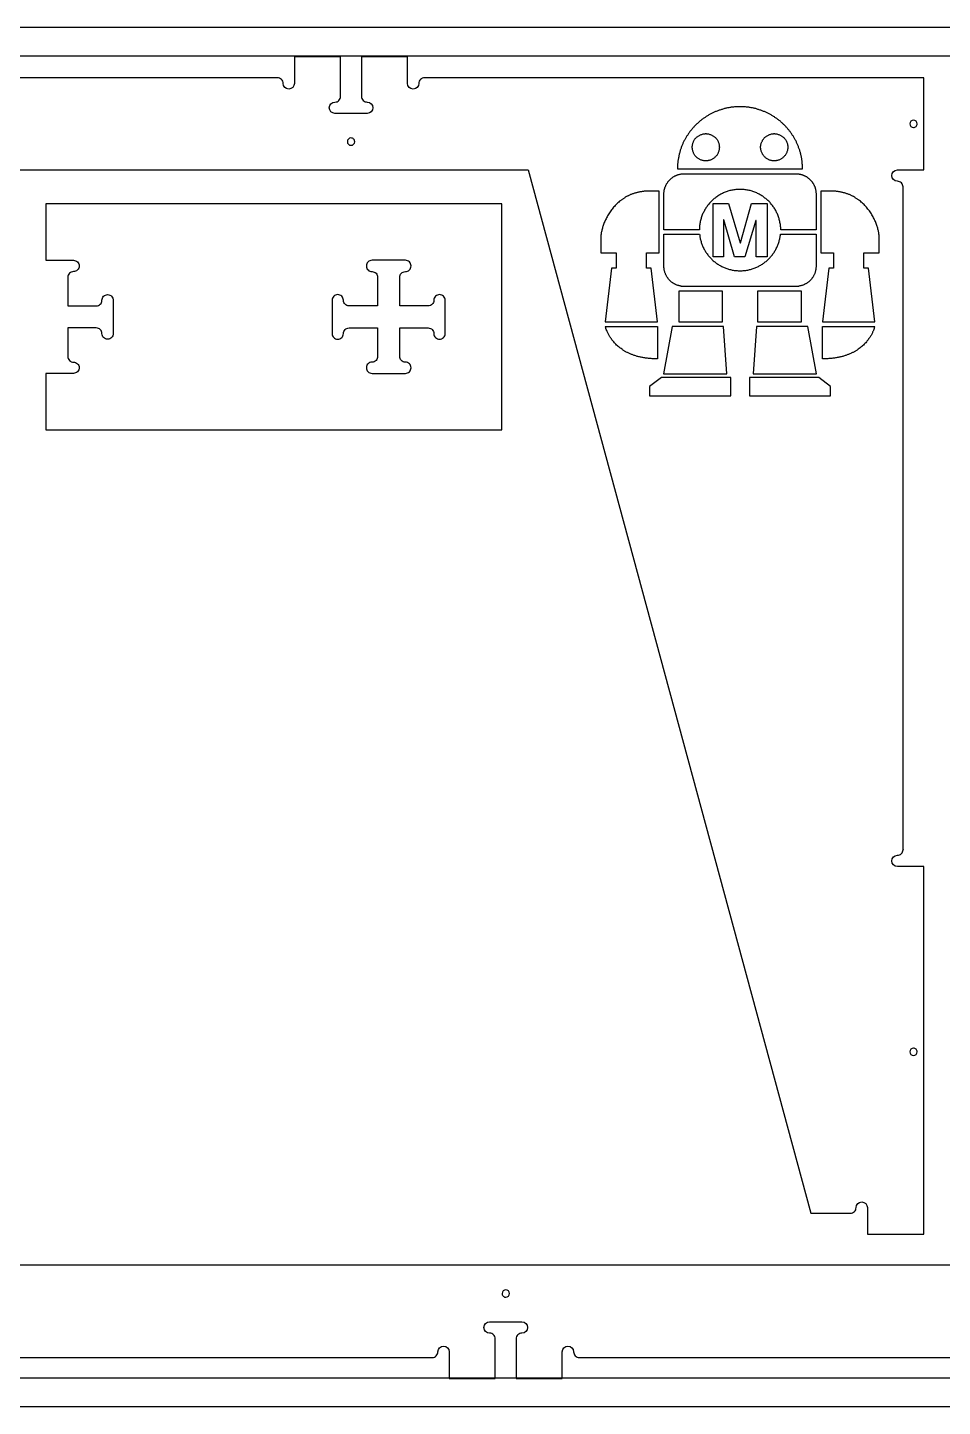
# Model space of a CAD drawing. Extents: x -2438 to 0, y -1219 to 0.
# Drawn here: x -1638 to -829, y -1219 to 0 of the extents above; entities that cross this region are included whole.
import ezdxf

# ---------------------------------------------------------------- set-up
doc = ezdxf.new("R2010")
doc.units = 0
doc.layers.add('INSIDE_CUT', color=18, linetype='CONTINUOUS')

msp = doc.modelspace()

# ---------------------------------------------------------------- linework, layer by layer
at = {"layer": 'INSIDE_CUT'}
for points in [[(-2438.4, -1219.2), (0, -1219.2), (0, 0), (-2438.4, 0)], [(-2412.2, -1193.8), (-25.4, -1193.8), (-25.4, -25.4), (-2412.2, -25.4)], [(-1008.2, -70), (-1008.9, -70), (-1009.6, -70), (-1010.3, -70), (-1011, -70.1), (-1011.7, -70.1), (-1012.4, -70.2), (-1013.1, -70.2), (-1013.8, -70.3), (-1014.5, -70.4), (-1015.2, -70.4), (-1015.9, -70.5), (-1016.6, -70.6), (-1017.3, -70.7), (-1017.9, -70.9), (-1018.6, -71), (-1019.3, -71.1), (-1020, -71.3), (-1020.6, -71.4), (-1021.3, -71.6), (-1022, -71.7), (-1022.6, -71.9), (-1023.3, -72.1), (-1023.9, -72.3), (-1024.6, -72.5), (-1025.2, -72.7), (-1025.9, -72.9), (-1026.5, -73.1), (-1027.2, -73.3), (-1027.8, -73.6), (-1028.4, -73.8), (-1029.1, -74.1), (-1029.7, -74.3), (-1030.3, -74.6), (-1030.9, -74.8), (-1031.5, -75.1), (-1032.1, -75.4), (-1032.7, -75.7), (-1033.3, -76), (-1033.9, -76.3), (-1034.5, -76.6), (-1035.1, -76.9), (-1035.7, -77.3), (-1036.2, -77.6), (-1036.8, -77.9), (-1037.4, -78.3), (-1038, -78.6), (-1038.5, -79), (-1039.1, -79.4), (-1039.6, -79.7), (-1040.2, -80.1), (-1040.7, -80.5), (-1041.2, -80.9), (-1041.8, -81.3), (-1042.3, -81.7), (-1042.8, -82.1), (-1043.3, -82.5), (-1043.8, -82.9), (-1044.3, -83.4), (-1044.8, -83.8), (-1045.3, -84.2), (-1045.8, -84.7), (-1046.3, -85.1), (-1046.8, -85.6), (-1047.2, -86.1), (-1047.7, -86.5), (-1048.2, -87), (-1048.6, -87.5), (-1049.1, -88), (-1049.5, -88.5), (-1050, -88.9), (-1050.4, -89.4), (-1050.8, -90), (-1051.2, -90.5), (-1051.6, -91), (-1052.1, -91.5), (-1052.5, -92), (-1052.8, -92.6), (-1053.2, -93.1), (-1053.6, -93.6), (-1054, -94.2), (-1054.4, -94.7), (-1054.7, -95.3), (-1055.1, -95.8), (-1055.4, -96.4), (-1055.8, -97), (-1056.1, -97.5), (-1056.4, -98.1), (-1056.8, -98.7), (-1057.1, -99.3), (-1057.4, -99.9), (-1057.7, -100.5), (-1058, -101.1), (-1058.3, -101.7), (-1058.6, -102.3), (-1058.8, -102.9), (-1059.1, -103.5), (-1059.4, -104.1), (-1059.6, -104.7), (-1059.8, -105.3), (-1060.1, -106), (-1060.3, -106.6), (-1060.5, -107.2), (-1060.7, -107.9), (-1061, -108.5), (-1061.1, -109.2), (-1061.3, -109.8), (-1061.5, -110.5), (-1061.7, -111.1), (-1061.9, -111.8), (-1062, -112.4), (-1062.2, -113.1), (-1062.3, -113.8), (-1062.4, -114.4), (-1062.6, -115.1), (-1062.7, -115.8), (-1062.8, -116.5), (-1062.9, -117.2), (-1063, -117.8), (-1063.1, -118.5), (-1063.2, -119.2), (-1063.2, -119.9), (-1063.3, -120.6), (-1063.3, -121.3), (-1063.4, -122), (-1063.4, -122.7), (-1063.4, -123.4), (-1063.4, -124.1), (-1063.4, -124.8), (-952.9, -124.8), (-952.9, -124.1), (-952.9, -123.4), (-952.9, -122.7), (-953, -122), (-953, -121.3), (-953.1, -120.6), (-953.1, -119.9), (-953.2, -119.2), (-953.3, -118.5), (-953.3, -117.8), (-953.4, -117.2), (-953.5, -116.5), (-953.6, -115.8), (-953.8, -115.1), (-953.9, -114.4), (-954, -113.8), (-954.2, -113.1), (-954.3, -112.4), (-954.5, -111.8), (-954.6, -111.1), (-954.8, -110.5), (-955, -109.8), (-955.2, -109.2), (-955.4, -108.5), (-955.6, -107.9), (-955.8, -107.2), (-956, -106.6), (-956.3, -106), (-956.5, -105.3), (-956.7, -104.7), (-957, -104.1), (-957.2, -103.5), (-957.5, -102.9), (-957.8, -102.3), (-958.1, -101.7), (-958.3, -101.1), (-958.6, -100.5), (-958.9, -99.9), (-959.3, -99.3), (-959.6, -98.7), (-959.9, -98.1), (-960.2, -97.5), (-960.6, -97), (-960.9, -96.4), (-961.2, -95.8), (-961.6, -95.3), (-962, -94.7), (-962.3, -94.2), (-962.7, -93.6), (-963.1, -93.1), (-963.5, -92.6), (-963.9, -92), (-964.3, -91.5), (-964.7, -91), (-965.1, -90.5), (-965.5, -90), (-965.9, -89.4), (-966.4, -88.9), (-966.8, -88.5), (-967.3, -88), (-967.7, -87.5), (-968.2, -87), (-968.6, -86.5), (-969.1, -86.1), (-969.6, -85.6), (-970, -85.1), (-970.5, -84.7), (-971, -84.2), (-971.5, -83.8), (-972, -83.4), (-972.5, -82.9), (-973, -82.5), (-973.5, -82.1), (-974, -81.7), (-974.6, -81.3), (-975.1, -80.9), (-975.6, -80.5), (-976.2, -80.1), (-976.7, -79.7), (-977.3, -79.4), (-977.8, -79), (-978.4, -78.6), (-978.9, -78.3), (-979.5, -77.9), (-980.1, -77.6), (-980.7, -77.3), (-981.2, -76.9), (-981.8, -76.6), (-982.4, -76.3), (-983, -76), (-983.6, -75.7), (-984.2, -75.4), (-984.8, -75.1), (-985.4, -74.8), (-986, -74.6), (-986.6, -74.3), (-987.3, -74.1), (-987.9, -73.8), (-988.5, -73.6), (-989.2, -73.3), (-989.8, -73.1), (-990.4, -72.9), (-991.1, -72.7), (-991.7, -72.5), (-992.4, -72.3), (-993, -72.1), (-993.7, -71.9), (-994.3, -71.7), (-995, -71.6), (-995.7, -71.4), (-996.3, -71.3), (-997, -71.1), (-997.7, -71), (-998.4, -70.9), (-999.1, -70.7), (-999.7, -70.6), (-1000.4, -70.5), (-1001.1, -70.4), (-1001.8, -70.4), (-1002.5, -70.3), (-1003.2, -70.2), (-1003.9, -70.2), (-1004.6, -70.1), (-1005.3, -70.1), (-1006, -70), (-1006.7, -70), (-1007.4, -70)], [(-1038.4, -117.8), (-1038.7, -117.8), (-1039, -117.8), (-1039.3, -117.8), (-1039.6, -117.7), (-1039.9, -117.7), (-1040.2, -117.7), (-1040.8, -117.5), (-1041.4, -117.4), (-1042, -117.3), (-1042.5, -117.1), (-1043.1, -116.8), (-1043.6, -116.6), (-1044.1, -116.3), (-1044.6, -116.1), (-1045.1, -115.7), (-1045.6, -115.4), (-1046, -115.1), (-1046.5, -114.7), (-1046.9, -114.3), (-1047.3, -113.9), (-1047.7, -113.4), (-1048, -113), (-1048.3, -112.5), (-1048.7, -112), (-1048.9, -111.5), (-1049.2, -111), (-1049.4, -110.5), (-1049.7, -109.9), (-1049.9, -109.4), (-1050, -108.8), (-1050.1, -108.2), (-1050.2, -107.9), (-1050.3, -107.6), (-1050.3, -107.3), (-1050.3, -107), (-1050.4, -106.7), (-1050.4, -106.4), (-1050.4, -106.1), (-1050.4, -105.8), (-1050.4, -105.5), (-1050.4, -105.2), (-1050.4, -104.9), (-1050.3, -104.6), (-1050.3, -104.3), (-1050.3, -104), (-1050.1, -103.4), (-1050, -102.8), (-1049.9, -102.2), (-1049.7, -101.7), (-1049.4, -101.1), (-1049.2, -100.6), (-1048.9, -100.1), (-1048.7, -99.6), (-1048.3, -99.1), (-1048, -98.6), (-1047.7, -98.2), (-1047.3, -97.8), (-1046.9, -97.3), (-1046.5, -96.9), (-1046, -96.6), (-1045.6, -96.2), (-1045.1, -95.9), (-1044.6, -95.6), (-1044.1, -95.3), (-1043.6, -95), (-1043.1, -94.8), (-1042.5, -94.6), (-1042, -94.4), (-1041.4, -94.2), (-1040.8, -94.1), (-1040.5, -94), (-1040.2, -94), (-1039.9, -93.9), (-1039.6, -93.9), (-1039.3, -93.9), (-1039, -93.9), (-1038.7, -93.8), (-1038.4, -93.8), (-1038.1, -93.8), (-1037.8, -93.9), (-1037.5, -93.9), (-1037.2, -93.9), (-1036.9, -93.9), (-1036.6, -94), (-1036, -94.1), (-1035.4, -94.2), (-1034.9, -94.4), (-1034.3, -94.6), (-1033.8, -94.8), (-1033.2, -95), (-1032.7, -95.3), (-1032.2, -95.6), (-1031.7, -95.9), (-1031.2, -96.2), (-1030.8, -96.6), (-1030.4, -96.9), (-1029.9, -97.3), (-1029.5, -97.8), (-1029.2, -98.2), (-1028.8, -98.6), (-1028.5, -99.1), (-1028.2, -99.6), (-1027.9, -100.1), (-1027.6, -100.6), (-1027.4, -101.1), (-1027.2, -101.7), (-1027, -102.2), (-1026.8, -102.8), (-1026.7, -103.4), (-1026.6, -103.7), (-1026.6, -104), (-1026.5, -104.3), (-1026.5, -104.6), (-1026.5, -104.9), (-1026.5, -105.2), (-1026.4, -105.5), (-1026.4, -105.8), (-1026.4, -106.1), (-1026.5, -106.4), (-1026.5, -106.7), (-1026.5, -107), (-1026.5, -107.3), (-1026.6, -107.6), (-1026.7, -108.2), (-1026.8, -108.8), (-1027, -109.4), (-1027.2, -109.9), (-1027.4, -110.5), (-1027.6, -111), (-1027.9, -111.5), (-1028.2, -112), (-1028.5, -112.5), (-1028.8, -113), (-1029.2, -113.4), (-1029.5, -113.9), (-1029.9, -114.3), (-1030.4, -114.7), (-1030.8, -115.1), (-1031.2, -115.4), (-1031.7, -115.7), (-1032.2, -116.1), (-1032.7, -116.3), (-1033.2, -116.6), (-1033.8, -116.8), (-1034.3, -117.1), (-1034.9, -117.3), (-1035.4, -117.4), (-1036, -117.5), (-1036.3, -117.6), (-1036.6, -117.7), (-1036.9, -117.7), (-1037.2, -117.7), (-1037.5, -117.8), (-1037.8, -117.8), (-1038.1, -117.8)], [(-977.9, -117.8), (-978.2, -117.8), (-978.5, -117.8), (-978.8, -117.8), (-979.1, -117.7), (-979.4, -117.7), (-979.7, -117.7), (-980.3, -117.5), (-980.9, -117.4), (-981.5, -117.3), (-982, -117.1), (-982.6, -116.8), (-983.1, -116.6), (-983.6, -116.3), (-984.1, -116.1), (-984.6, -115.7), (-985.1, -115.4), (-985.5, -115.1), (-986, -114.7), (-986.4, -114.3), (-986.8, -113.9), (-987.2, -113.4), (-987.5, -113), (-987.8, -112.5), (-988.2, -112), (-988.4, -111.5), (-988.7, -111), (-989, -110.5), (-989.2, -109.9), (-989.4, -109.4), (-989.5, -108.8), (-989.7, -108.2), (-989.7, -107.9), (-989.8, -107.6), (-989.8, -107.3), (-989.8, -107), (-989.9, -106.7), (-989.9, -106.4), (-989.9, -106.1), (-989.9, -105.8), (-989.9, -105.5), (-989.9, -105.2), (-989.9, -104.9), (-989.8, -104.6), (-989.8, -104.3), (-989.8, -104), (-989.7, -103.4), (-989.5, -102.8), (-989.4, -102.2), (-989.2, -101.7), (-989, -101.1), (-988.7, -100.6), (-988.4, -100.1), (-988.2, -99.6), (-987.8, -99.1), (-987.5, -98.6), (-987.2, -98.2), (-986.8, -97.8), (-986.4, -97.3), (-986, -96.9), (-985.5, -96.6), (-985.1, -96.2), (-984.6, -95.9), (-984.1, -95.6), (-983.6, -95.3), (-983.1, -95), (-982.6, -94.8), (-982, -94.6), (-981.5, -94.4), (-980.9, -94.2), (-980.3, -94.1), (-980, -94), (-979.7, -94), (-979.4, -93.9), (-979.1, -93.9), (-978.8, -93.9), (-978.5, -93.9), (-978.2, -93.8), (-977.9, -93.8), (-977.6, -93.8), (-977.3, -93.9), (-977, -93.9), (-976.7, -93.9), (-976.4, -93.9), (-976.1, -94), (-975.5, -94.1), (-974.9, -94.2), (-974.4, -94.4), (-973.8, -94.6), (-973.3, -94.8), (-972.7, -95), (-972.2, -95.3), (-971.7, -95.6), (-971.2, -95.9), (-970.8, -96.2), (-970.3, -96.6), (-969.9, -96.9), (-969.5, -97.3), (-969.1, -97.8), (-968.7, -98.2), (-968.3, -98.6), (-968, -99.1), (-967.7, -99.6), (-967.4, -100.1), (-967.1, -100.6), (-966.9, -101.1), (-966.7, -101.7), (-966.5, -102.2), (-966.3, -102.8), (-966.2, -103.4), (-966.1, -103.7), (-966.1, -104), (-966, -104.3), (-966, -104.6), (-966, -104.9), (-966, -105.2), (-965.9, -105.5), (-965.9, -105.8), (-965.9, -106.1), (-966, -106.4), (-966, -106.7), (-966, -107), (-966, -107.3), (-966.1, -107.6), (-966.1, -107.9), (-966.2, -108.2), (-966.3, -108.8), (-966.5, -109.4), (-966.7, -109.9), (-966.9, -110.5), (-967.1, -111), (-967.4, -111.5), (-967.7, -112), (-968, -112.5), (-968.3, -113), (-968.7, -113.4), (-969.1, -113.9), (-969.5, -114.3), (-969.9, -114.7), (-970.3, -115.1), (-970.8, -115.4), (-971.2, -115.7), (-971.7, -116.1), (-972.2, -116.3), (-972.7, -116.6), (-973.3, -116.8), (-973.8, -117.1), (-974.4, -117.3), (-974.9, -117.4), (-975.5, -117.5), (-975.8, -117.6), (-976.1, -117.7), (-976.4, -117.7), (-976.7, -117.7), (-977, -117.8), (-977.3, -117.8), (-977.6, -117.8)], [(-940.9, -147.2), (-940.9, -178.7), (-972.2, -178.7), (-972.2, -177.8), (-972.2, -176.9), (-972.3, -176), (-972.4, -175), (-972.5, -174.2), (-972.6, -173.3), (-972.8, -172.4), (-973, -171.5), (-973.2, -170.6), (-973.4, -169.8), (-973.6, -168.9), (-973.9, -168.1), (-974.2, -167.3), (-974.5, -166.4), (-974.8, -165.6), (-975.1, -164.8), (-975.5, -164), (-975.8, -163.3), (-976.2, -162.5), (-976.6, -161.7), (-977.1, -161), (-977.5, -160.2), (-978, -159.5), (-978.4, -158.8), (-978.9, -158.1), (-979.4, -157.4), (-980, -156.7), (-980.5, -156), (-981.1, -155.4), (-981.6, -154.8), (-982.2, -154.1), (-982.8, -153.5), (-983.5, -152.9), (-984.1, -152.3), (-984.7, -151.8), (-985.4, -151.2), (-986.1, -150.7), (-986.7, -150.2), (-987.4, -149.7), (-988.1, -149.2), (-988.9, -148.7), (-989.6, -148.3), (-990.3, -147.8), (-991.1, -147.4), (-991.9, -147), (-992.6, -146.6), (-993.4, -146.2), (-994.2, -145.9), (-995, -145.6), (-995.8, -145.3), (-996.7, -145), (-997.5, -144.7), (-998.4, -144.5), (-999.2, -144.2), (-1000.1, -144), (-1000.9, -143.8), (-1001.8, -143.7), (-1002.7, -143.5), (-1003.6, -143.4), (-1004.5, -143.3), (-1005.4, -143.2), (-1006.3, -143.2), (-1007.2, -143.1), (-1008.1, -143.1), (-1009.1, -143.1), (-1010, -143.2), (-1010.9, -143.2), (-1011.8, -143.3), (-1012.7, -143.4), (-1013.6, -143.5), (-1014.5, -143.7), (-1015.3, -143.8), (-1016.2, -144), (-1017.1, -144.2), (-1017.9, -144.5), (-1018.8, -144.7), (-1019.6, -145), (-1020.4, -145.3), (-1021.2, -145.6), (-1022.1, -145.9), (-1022.8, -146.2), (-1023.6, -146.6), (-1024.4, -147), (-1025.2, -147.4), (-1025.9, -147.8), (-1026.7, -148.3), (-1027.4, -148.7), (-1028.1, -149.2), (-1028.8, -149.7), (-1029.5, -150.2), (-1030.2, -150.7), (-1030.9, -151.2), (-1031.5, -151.8), (-1032.2, -152.3), (-1032.8, -152.9), (-1033.4, -153.5), (-1034, -154.1), (-1034.6, -154.8), (-1035.2, -155.4), (-1035.8, -156), (-1036.3, -156.7), (-1036.8, -157.4), (-1037.3, -158.1), (-1037.8, -158.8), (-1038.3, -159.5), (-1038.8, -160.2), (-1039.2, -161), (-1039.6, -161.7), (-1040, -162.5), (-1040.4, -163.3), (-1040.8, -164), (-1041.2, -164.8), (-1041.5, -165.6), (-1041.8, -166.4), (-1042.1, -167.3), (-1042.4, -168.1), (-1042.6, -168.9), (-1042.9, -169.8), (-1043.1, -170.6), (-1043.3, -171.5), (-1043.5, -172.4), (-1043.6, -173.3), (-1043.8, -174.2), (-1043.9, -175), (-1044, -176), (-1044, -176.9), (-1044.1, -177.8), (-1044.1, -178.7), (-1075.4, -178.7), (-1075.4, -147.2), (-1075.4, -146.7), (-1075.4, -146.3), (-1075.4, -145.8), (-1075.3, -145.3), (-1075.3, -144.9), (-1075.2, -144.5), (-1075.2, -144), (-1075.1, -143.6), (-1075, -143.1), (-1074.9, -142.7), (-1074.7, -142.3), (-1074.6, -141.8), (-1074.5, -141.4), (-1074.3, -141), (-1074.2, -140.6), (-1074, -140.2), (-1073.8, -139.8), (-1073.7, -139.4), (-1073.5, -139), (-1073.3, -138.6), (-1073.1, -138.3), (-1072.8, -137.9), (-1072.6, -137.5), (-1072.4, -137.2), (-1072.1, -136.8), (-1071.9, -136.5), (-1071.6, -136.1), (-1071.3, -135.8), (-1071.1, -135.4), (-1070.8, -135.1), (-1070.5, -134.8), (-1070.2, -134.5), (-1069.9, -134.2), (-1069.6, -133.9), (-1069.2, -133.6), (-1068.9, -133.3), (-1068.6, -133.1), (-1068.2, -132.8), (-1067.9, -132.6), (-1067.5, -132.3), (-1067.2, -132.1), (-1066.8, -131.8), (-1066.4, -131.6), (-1066, -131.4), (-1065.7, -131.2), (-1065.3, -131), (-1064.9, -130.8), (-1064.5, -130.7), (-1064.1, -130.5), (-1063.7, -130.3), (-1063.2, -130.2), (-1062.8, -130), (-1062.4, -129.9), (-1062, -129.8), (-1061.5, -129.7), (-1061.1, -129.6), (-1060.7, -129.5), (-1060.2, -129.4), (-1059.8, -129.4), (-1059.3, -129.3), (-1058.9, -129.3), (-1058.4, -129.3), (-1058, -129.2), (-1057.5, -129.2), (-958.8, -129.2), (-958.4, -129.2), (-957.9, -129.3), (-957.5, -129.3), (-957, -129.3), (-956.5, -129.4), (-956.1, -129.4), (-955.7, -129.5), (-955.2, -129.6), (-954.8, -129.7), (-954.3, -129.8), (-953.9, -129.9), (-953.5, -130), (-953.1, -130.2), (-952.7, -130.3), (-952.3, -130.5), (-951.8, -130.7), (-951.4, -130.8), (-951.1, -131), (-950.7, -131.2), (-950.3, -131.4), (-949.9, -131.6), (-949.5, -131.8), (-949.2, -132.1), (-948.8, -132.3), (-948.4, -132.6), (-948.1, -132.8), (-947.8, -133.1), (-947.4, -133.3), (-947.1, -133.6), (-946.8, -133.9), (-946.5, -134.2), (-946.2, -134.5), (-945.9, -134.8), (-945.6, -135.1), (-945.3, -135.4), (-945, -135.8), (-944.7, -136.1), (-944.5, -136.5), (-944.2, -136.8), (-944, -137.2), (-943.7, -137.5), (-943.5, -137.9), (-943.3, -138.3), (-943.1, -138.6), (-942.9, -139), (-942.7, -139.4), (-942.5, -139.8), (-942.3, -140.2), (-942.1, -140.6), (-942, -141), (-941.8, -141.4), (-941.7, -141.8), (-941.6, -142.3), (-941.5, -142.7), (-941.4, -143.1), (-941.3, -143.6), (-941.2, -144), (-941.1, -144.5), (-941, -144.9), (-941, -145.3), (-941, -145.8), (-940.9, -146.3), (-940.9, -146.7)], [(-1079.7, -199.2), (-1079.7, -144.6), (-1088.6, -144.6), (-1089.3, -144.6), (-1090, -144.6), (-1090.7, -144.6), (-1091.4, -144.6), (-1092.1, -144.7), (-1092.8, -144.7), (-1093.4, -144.8), (-1094.1, -144.9), (-1094.7, -145), (-1095.4, -145.1), (-1096, -145.2), (-1096.7, -145.3), (-1097.3, -145.4), (-1097.9, -145.5), (-1098.5, -145.7), (-1099.1, -145.8), (-1099.7, -146), (-1100.3, -146.1), (-1100.9, -146.3), (-1101.5, -146.5), (-1102.1, -146.7), (-1102.7, -146.9), (-1103.2, -147.1), (-1103.8, -147.3), (-1104.4, -147.5), (-1104.9, -147.7), (-1105.4, -148), (-1106, -148.2), (-1106.5, -148.4), (-1107, -148.7), (-1107.5, -149), (-1108.1, -149.2), (-1108.6, -149.5), (-1109.1, -149.8), (-1109.6, -150.1), (-1110, -150.4), (-1110.5, -150.7), (-1111, -151), (-1111.5, -151.3), (-1111.9, -151.6), (-1112.4, -151.9), (-1112.8, -152.2), (-1113.3, -152.6), (-1113.7, -152.9), (-1114.6, -153.6), (-1115.4, -154.3), (-1116.2, -155), (-1117, -155.8), (-1117.8, -156.5), (-1118.5, -157.3), (-1119.3, -158.1), (-1120, -158.9), (-1120.6, -159.7), (-1121.3, -160.5), (-1121.9, -161.3), (-1122.5, -162.1), (-1123.1, -163), (-1123.7, -163.8), (-1124.2, -164.7), (-1124.8, -165.5), (-1125.3, -166.4), (-1125.7, -167.3), (-1126.2, -168.1), (-1126.6, -169), (-1127.1, -169.9), (-1127.5, -170.7), (-1127.8, -171.6), (-1128.2, -172.4), (-1128.5, -173.3), (-1128.8, -174.1), (-1129.1, -175), (-1129.4, -175.8), (-1129.7, -176.6), (-1129.9, -177.4), (-1130.1, -178.2), (-1130.3, -179), (-1130.5, -179.8), (-1130.7, -180.6), (-1130.8, -181.3), (-1130.9, -182.1), (-1131, -182.8), (-1131.1, -183.5), (-1131.2, -184.1), (-1131.2, -184.8), (-1131.2, -185.4), (-1131.2, -186), (-1131.2, -199.2), (-1122, -199.2), (-1117.7, -199.2), (-1117.7, -212.6), (-1121.8, -212.6), (-1127.4, -260.3), (-1081.2, -260.3), (-1086.8, -212.6), (-1090.8, -212.6), (-1090.8, -199.2)], [(-894.3, -199.2), (-885, -199.2), (-885, -186), (-885, -185.4), (-885.1, -184.8), (-885.1, -184.1), (-885.2, -183.5), (-885.3, -182.8), (-885.4, -182.1), (-885.5, -181.3), (-885.6, -180.6), (-885.8, -179.8), (-886, -179), (-886.2, -178.2), (-886.4, -177.4), (-886.6, -176.6), (-886.9, -175.8), (-887.1, -175), (-887.4, -174.1), (-887.7, -173.3), (-888.1, -172.4), (-888.4, -171.6), (-888.8, -170.7), (-889.2, -169.9), (-889.6, -169), (-890.1, -168.1), (-890.5, -167.3), (-891, -166.4), (-891.5, -165.5), (-892, -164.7), (-892.6, -163.8), (-893.2, -163), (-893.7, -162.1), (-894.4, -161.3), (-895, -160.5), (-895.6, -159.7), (-896.3, -158.9), (-897, -158.1), (-897.7, -157.3), (-898.5, -156.5), (-899.3, -155.8), (-900, -155), (-900.9, -154.3), (-901.7, -153.6), (-902.6, -152.9), (-903, -152.6), (-903.4, -152.2), (-903.9, -151.9), (-904.3, -151.6), (-904.8, -151.3), (-905.3, -151), (-905.8, -150.7), (-906.2, -150.4), (-906.7, -150.1), (-907.2, -149.8), (-907.7, -149.5), (-908.2, -149.2), (-908.7, -149), (-909.2, -148.7), (-909.8, -148.4), (-910.3, -148.2), (-910.8, -148), (-911.4, -147.7), (-911.9, -147.5), (-912.5, -147.3), (-913, -147.1), (-913.6, -146.9), (-914.2, -146.7), (-914.8, -146.5), (-915.3, -146.3), (-915.9, -146.1), (-916.5, -146), (-917.1, -145.8), (-917.7, -145.7), (-918.4, -145.5), (-919, -145.4), (-919.6, -145.3), (-920.2, -145.2), (-920.9, -145.1), (-921.5, -145), (-922.2, -144.9), (-922.9, -144.8), (-923.5, -144.7), (-924.2, -144.7), (-924.9, -144.6), (-925.6, -144.6), (-926.3, -144.6), (-927, -144.6), (-927.7, -144.6), (-936.6, -144.6), (-936.6, -199.2), (-925.4, -199.2), (-925.4, -212.6), (-929.5, -212.6), (-935.1, -260.3), (-888.9, -260.3), (-894.5, -212.6), (-898.6, -212.6), (-898.6, -199.2)], [(-1003.8, -202.7), (-1012.9, -202.7), (-1022.6, -170.1), (-1022.8, -170.1), (-1022.8, -202.7), (-1032, -202.7), (-1032, -155.7), (-1018.4, -155.7), (-1007.9, -190.2), (-1007.8, -190.2), (-998, -155.7), (-984.1, -155.7), (-984.1, -202.7), (-994, -202.7), (-994, -170.6), (-994.1, -170.6)], [(-940.9, -182.6), (-940.9, -211), (-940.9, -211.4), (-940.9, -211.9), (-941, -212.3), (-941, -212.8), (-941, -213.3), (-941.1, -213.7), (-941.2, -214.1), (-941.3, -214.6), (-941.4, -215), (-941.5, -215.4), (-941.6, -215.9), (-941.7, -216.3), (-941.8, -216.7), (-942, -217.1), (-942.1, -217.5), (-942.3, -217.9), (-942.5, -218.3), (-942.7, -218.7), (-942.9, -219.1), (-943.1, -219.5), (-943.3, -219.9), (-943.5, -220.3), (-943.7, -220.6), (-944, -221), (-944.2, -221.3), (-944.5, -221.7), (-944.7, -222), (-945, -222.4), (-945.3, -222.7), (-945.6, -223), (-945.9, -223.3), (-946.2, -223.7), (-946.5, -224), (-946.8, -224.2), (-947.1, -224.5), (-947.4, -224.8), (-947.8, -225.1), (-948.1, -225.3), (-948.4, -225.6), (-948.8, -225.8), (-949.2, -226.1), (-949.5, -226.3), (-949.9, -226.5), (-950.3, -226.7), (-950.7, -226.9), (-951.1, -227.1), (-951.4, -227.3), (-951.8, -227.5), (-952.3, -227.7), (-952.7, -227.8), (-953.1, -228), (-953.5, -228.1), (-953.9, -228.2), (-954.3, -228.3), (-954.8, -228.4), (-955.2, -228.5), (-955.7, -228.6), (-956.1, -228.7), (-956.5, -228.8), (-957, -228.8), (-957.5, -228.9), (-957.9, -228.9), (-958.4, -228.9), (-958.8, -228.9), (-986.2, -228.9), (-1030.1, -228.9), (-1057.5, -228.9), (-1058, -228.9), (-1058.4, -228.9), (-1058.9, -228.9), (-1059.3, -228.8), (-1059.8, -228.8), (-1060.2, -228.7), (-1060.7, -228.6), (-1061.1, -228.5), (-1061.5, -228.4), (-1062, -228.3), (-1062.4, -228.2), (-1062.8, -228.1), (-1063.2, -228), (-1063.7, -227.8), (-1064.1, -227.7), (-1064.5, -227.5), (-1064.9, -227.3), (-1065.3, -227.1), (-1065.7, -226.9), (-1066, -226.7), (-1066.4, -226.5), (-1066.8, -226.3), (-1067.2, -226.1), (-1067.5, -225.8), (-1067.9, -225.6), (-1068.2, -225.3), (-1068.6, -225.1), (-1068.9, -224.8), (-1069.2, -224.5), (-1069.6, -224.2), (-1069.9, -224), (-1070.2, -223.7), (-1070.5, -223.3), (-1070.8, -223), (-1071.1, -222.7), (-1071.3, -222.4), (-1071.6, -222), (-1071.9, -221.7), (-1072.1, -221.3), (-1072.4, -221), (-1072.6, -220.6), (-1072.8, -220.3), (-1073.1, -219.9), (-1073.3, -219.5), (-1073.5, -219.1), (-1073.7, -218.7), (-1073.8, -218.3), (-1074, -217.9), (-1074.2, -217.5), (-1074.3, -217.1), (-1074.5, -216.7), (-1074.6, -216.3), (-1074.7, -215.9), (-1074.9, -215.4), (-1075, -215), (-1075.1, -214.6), (-1075.2, -214.1), (-1075.2, -213.7), (-1075.3, -213.3), (-1075.3, -212.8), (-1075.4, -212.3), (-1075.4, -211.9), (-1075.4, -211.4), (-1075.4, -211), (-1075.4, -182.6), (-1043.9, -182.6), (-1043.8, -183.5), (-1043.7, -184.3), (-1043.6, -185.2), (-1043.4, -186), (-1043.3, -186.8), (-1043.1, -187.6), (-1042.9, -188.4), (-1042.6, -189.2), (-1042.4, -190), (-1042.1, -190.8), (-1041.9, -191.6), (-1041.6, -192.4), (-1041.2, -193.1), (-1040.9, -193.9), (-1040.6, -194.6), (-1040.2, -195.4), (-1039.8, -196.1), (-1039.4, -196.8), (-1039, -197.5), (-1038.6, -198.2), (-1038.1, -198.9), (-1037.7, -199.6), (-1037.2, -200.2), (-1036.7, -200.9), (-1036.2, -201.5), (-1035.7, -202.1), (-1035.2, -202.8), (-1034.7, -203.4), (-1034.1, -204), (-1033.5, -204.5), (-1033, -205.1), (-1032.4, -205.7), (-1031.8, -206.2), (-1031.1, -206.7), (-1030.5, -207.2), (-1029.9, -207.7), (-1029.2, -208.2), (-1028.6, -208.7), (-1027.9, -209.1), (-1027.2, -209.6), (-1026.5, -210), (-1025.8, -210.4), (-1025.1, -210.8), (-1024.3, -211.2), (-1023.6, -211.5), (-1022.9, -211.9), (-1022.1, -212.2), (-1021.4, -212.5), (-1020.6, -212.8), (-1019.8, -213.1), (-1019, -213.4), (-1018.2, -213.6), (-1017.4, -213.8), (-1016.6, -214), (-1015.8, -214.2), (-1015, -214.4), (-1014.1, -214.5), (-1013.3, -214.7), (-1012.4, -214.8), (-1011.6, -214.9), (-1010.7, -214.9), (-1009.9, -215), (-1009, -215), (-1008.1, -215), (-1007.3, -215), (-1006.4, -215), (-1005.5, -214.9), (-1004.7, -214.9), (-1003.8, -214.8), (-1003, -214.7), (-1002.1, -214.5), (-1001.3, -214.4), (-1000.5, -214.2), (-999.7, -214), (-998.9, -213.8), (-998.1, -213.6), (-997.3, -213.4), (-996.5, -213.1), (-995.7, -212.8), (-994.9, -212.5), (-994.2, -212.2), (-993.4, -211.9), (-992.7, -211.5), (-991.9, -211.2), (-991.2, -210.8), (-990.5, -210.4), (-989.8, -210), (-989.1, -209.6), (-988.4, -209.1), (-987.7, -208.7), (-987.1, -208.2), (-986.4, -207.7), (-985.8, -207.2), (-985.1, -206.7), (-984.5, -206.2), (-983.9, -205.7), (-983.3, -205.1), (-982.7, -204.5), (-982.2, -204), (-981.6, -203.4), (-981.1, -202.8), (-980.6, -202.1), (-980, -201.5), (-979.5, -200.9), (-979.1, -200.2), (-978.6, -199.6), (-978.1, -198.9), (-977.7, -198.2), (-977.3, -197.5), (-976.8, -196.8), (-976.5, -196.1), (-976.1, -195.4), (-975.7, -194.6), (-975.4, -193.9), (-975, -193.1), (-974.7, -192.4), (-974.4, -191.6), (-974.1, -190.8), (-973.9, -190), (-973.6, -189.2), (-973.4, -188.4), (-973.2, -187.6), (-973, -186.8), (-972.8, -186), (-972.7, -185.2), (-972.6, -184.3), (-972.4, -183.5), (-972.3, -182.6)], [(-1024, -260.5), (-1062.1, -260.5), (-1062.1, -232.8), (-1024, -232.8)], [(-992.4, -232.8), (-954.2, -232.8), (-954.2, -260.5), (-992.4, -260.5)], [(-1081.2, -292.9), (-1082.1, -292.9), (-1083.1, -292.9), (-1084, -292.9), (-1084.9, -292.8), (-1085.8, -292.8), (-1086.6, -292.7), (-1087.5, -292.7), (-1088.4, -292.6), (-1089.2, -292.5), (-1090, -292.4), (-1090.8, -292.3), (-1091.6, -292.2), (-1092.4, -292.1), (-1093.2, -292), (-1094, -291.8), (-1094.7, -291.7), (-1095.5, -291.5), (-1096.2, -291.4), (-1096.9, -291.2), (-1097.7, -291), (-1098.4, -290.9), (-1099.1, -290.7), (-1099.7, -290.5), (-1100.4, -290.3), (-1101.1, -290.1), (-1101.7, -289.9), (-1102.3, -289.6), (-1103, -289.4), (-1103.6, -289.2), (-1104.2, -289), (-1104.8, -288.7), (-1105.4, -288.5), (-1105.9, -288.2), (-1106.5, -288), (-1107.1, -287.7), (-1107.6, -287.4), (-1108.1, -287.2), (-1108.7, -286.9), (-1109.2, -286.6), (-1109.7, -286.3), (-1110.2, -286), (-1110.7, -285.7), (-1111.2, -285.4), (-1111.6, -285.1), (-1112.1, -284.8), (-1112.5, -284.5), (-1113.4, -283.9), (-1114.3, -283.3), (-1115.1, -282.6), (-1115.8, -282), (-1116.6, -281.3), (-1117.3, -280.7), (-1118, -280), (-1118.6, -279.3), (-1119.2, -278.7), (-1119.8, -278), (-1120.4, -277.3), (-1120.9, -276.7), (-1121.4, -276), (-1121.9, -275.3), (-1122.4, -274.7), (-1122.8, -274), (-1123.2, -273.4), (-1123.6, -272.8), (-1123.9, -272.2), (-1124.3, -271.6), (-1124.6, -271), (-1124.9, -270.4), (-1125.1, -269.9), (-1125.4, -269.3), (-1125.6, -268.8), (-1126, -267.8), (-1126.4, -267), (-1126.7, -266.2), (-1126.9, -265.5), (-1127.2, -264.6), (-1127.3, -264.3), (-1127.3, -264.2), (-1127.4, -264.2), (-1081.2, -264.2)], [(-1022.9, -264.2), (-1068.2, -264.2), (-1075.7, -306.1), (-1019.9, -306.1)], [(-996.5, -306.1), (-940.6, -306.1), (-948.1, -264.2), (-993.5, -264.2)], [(-935.1, -292.9), (-935.1, -264.2), (-888.9, -264.2), (-888.9, -264.2), (-889, -264.3), (-889.1, -264.6), (-889.4, -265.5), (-889.6, -266.2), (-889.9, -267), (-890.2, -267.8), (-890.4, -268.3), (-890.6, -268.8), (-890.9, -269.3), (-891.1, -269.9), (-891.4, -270.4), (-891.7, -271), (-892, -271.6), (-892.3, -272.2), (-892.7, -272.8), (-893.1, -273.4), (-893.5, -274), (-893.9, -274.7), (-894.4, -275.3), (-894.8, -276), (-895.4, -276.7), (-895.9, -277.3), (-896.4, -278), (-897, -278.7), (-897.7, -279.3), (-898.3, -280), (-899, -280.7), (-899.7, -281.3), (-900.4, -282), (-901.2, -282.6), (-902, -283.3), (-902.9, -283.9), (-903.7, -284.5), (-904.2, -284.8), (-904.6, -285.1), (-905.1, -285.4), (-905.6, -285.7), (-906.1, -286), (-906.6, -286.3), (-907.1, -286.6), (-907.6, -286.9), (-908.1, -287.2), (-908.7, -287.4), (-909.2, -287.7), (-909.8, -288), (-910.3, -288.2), (-910.9, -288.5), (-911.5, -288.7), (-912.1, -289), (-912.7, -289.2), (-913.3, -289.4), (-913.9, -289.6), (-914.6, -289.9), (-915.2, -290.1), (-915.9, -290.3), (-916.5, -290.5), (-917.2, -290.7), (-917.9, -290.9), (-918.6, -291), (-919.3, -291.2), (-920, -291.4), (-920.8, -291.5), (-921.5, -291.7), (-922.3, -291.8), (-923.1, -292), (-923.8, -292.1), (-924.6, -292.2), (-925.4, -292.3), (-926.2, -292.4), (-927.1, -292.5), (-927.9, -292.6), (-928.8, -292.7), (-929.6, -292.7), (-930.5, -292.8), (-931.4, -292.8), (-932.3, -292.9), (-933.2, -292.9), (-934.1, -292.9)], [(-1016.4, -309.5), (-1077.7, -309.5), (-1088.1, -317.4), (-1088.1, -325.7), (-1016.4, -325.7)], [(-999.9, -325.7), (-928.2, -325.7), (-928.2, -317.4), (-938.6, -309.5), (-999.9, -309.5)]]:
    msp.add_lwpolyline(points, close=True, dxfattribs=at)
for points in [[(-2265.5, -125.9), (-1195.5, -125.9), (-945.5, -1048.4), (-910.5, -1048.4), (-910.5, -1048.4), (-910.5, -1048.4), (-910.5, -1048.4, 0.414214), (-905.5, -1043.4, -1), (-895.5, -1043.4), (-895.5, -1066.9), (-845.5, -1066.9), (-845.5, -741.9), (-869, -741.9, -1), (-869, -731.9, 0.414214), (-864, -726.9), (-864, -727.3), (-864, -140.9, 0.414214), (-869, -135.9, -1), (-869, -125.9), (-845.5, -125.9), (-845.5, -44.4), (-1287.2, -44.4, 0.414214), (-1292.2, -49.4, -1), (-1302.2, -49.4), (-1302.2, -25.9), (-1342.9, -25.9), (-1342.9, -60.9, 0.414214), (-1337.9, -65.9, -1), (-1337.9, -75.9), (-1366.4, -75.9, -1), (-1366.4, -65.9, 0.414214), (-1361.4, -60.9), (-1361.4, -25.9), (-1402.2, -25.9), (-1402.2, -49.4, -1), (-1412.2, -49.4, 0.414214), (-1417.2, -44.4), (-1793.8, -44.4, 0.414214)], [(-1657, -1175.9), (-1280.3, -1175.9, 0.414214), (-1275.3, -1170.9, -1), (-1265.3, -1170.9), (-1265.3, -1194.4), (-1224.6, -1194.4), (-1224.6, -1159.4, 0.414214), (-1229.6, -1154.4, -1), (-1229.6, -1144.4), (-1201.1, -1144.4, -1), (-1201.1, -1154.4, 0.414214), (-1206.1, -1159.4), (-1206.1, -1194.4), (-1165.3, -1194.4), (-1165.3, -1170.9, -1), (-1155.3, -1170.9, 0.414214), (-1150.3, -1175.9), (-727.2, -1175.9)]]:
    msp.add_lwpolyline(points, format="xyb", dxfattribs=at)
for points in [[(-854.8, -81.9, 0.414214), (-858, -85.1, 0.414214), (-854.8, -88.4, 0.414214), (-851.5, -85.1, 0.414214)], [(-1352.2, -97.6, 0.414214), (-1355.4, -100.9, 0.414214), (-1352.2, -104.1, 0.414214), (-1348.9, -100.9, 0.414214)], [(-1622.1, -155.8), (-1622.1, -205.8), (-1597.6, -205.8, -0.414214), (-1592.6, -210.8, -0.414214), (-1597.6, -215.8, 0.414214), (-1602.6, -220.8), (-1602.6, -246.1), (-1577.4, -246.1, 0.414214), (-1572.4, -241.1, -0.414214), (-1567.4, -236.1, -0.414214), (-1562.4, -241.1), (-1562.4, -270.6, -0.414214), (-1567.4, -275.6, -0.414214), (-1572.4, -270.6, 0.414214), (-1577.4, -265.6), (-1602.6, -265.6), (-1602.6, -290.8, 0.414214), (-1597.6, -295.8, -0.414214), (-1592.6, -300.8, -0.414214), (-1597.6, -305.8), (-1622.1, -305.8), (-1622.1, -355.8), (-1218.9, -355.8), (-1218.9, -155.8)], [(-1368.9, -241.1), (-1368.9, -270.6, 0.414214), (-1363.9, -275.6, 0.414214), (-1358.9, -270.6, -0.414214), (-1353.9, -265.6), (-1328.6, -265.6), (-1328.6, -290.8, -0.414214), (-1333.6, -295.8, 0.414214), (-1338.6, -300.8, 0.414214), (-1333.6, -305.8), (-1304.1, -305.8, 0.414214), (-1299.1, -300.8, 0.414214), (-1304.1, -295.8, -0.414214), (-1309.1, -290.8), (-1309.1, -265.6), (-1283.9, -265.6, -0.414214), (-1278.9, -270.6, 0.414214), (-1273.9, -275.6, 0.414214), (-1268.9, -270.6), (-1268.9, -241.1, 0.414214), (-1273.9, -236.1, 0.414214), (-1278.9, -241.1, -0.414214), (-1283.9, -246.1), (-1309.1, -246.1), (-1309.1, -220.8, -0.414214), (-1304.1, -215.8, 0.414214), (-1299.1, -210.8, 0.414214), (-1304.1, -205.8), (-1333.6, -205.8, 0.414214), (-1338.6, -210.8, 0.414214), (-1333.6, -215.8, -0.414214), (-1328.6, -220.8), (-1328.6, -246.1), (-1353.9, -246.1, -0.414214), (-1358.9, -241.1, 0.414214), (-1363.9, -236.1, 0.414214)], [(-854.8, -902.4, 0.414214), (-858, -905.7, 0.414214), (-854.8, -908.9, 0.414214), (-851.5, -905.7, 0.414214)], [(-1215.3, -1122.7, 0.414214), (-1212.1, -1119.4, 0.414214), (-1215.3, -1116.2, 0.414214), (-1218.6, -1119.4, 0.414214)]]:
    msp.add_lwpolyline(points, format="xyb", close=True, dxfattribs=at)
msp.add_lwpolyline([(-808.7, -1094.4), (-1878.7, -1094.4)], dxfattribs=at)

doc.saveas('drawing.dxf')
